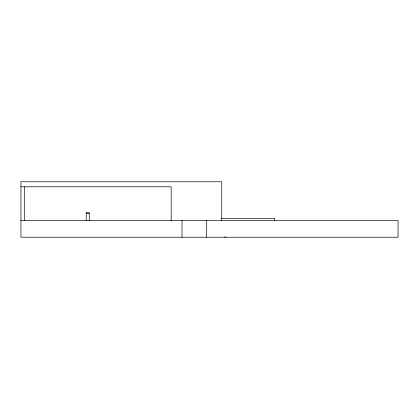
<?xml version="1.0" encoding="UTF-8"?>
<svg xmlns="http://www.w3.org/2000/svg" width="419" height="419" viewBox="0 0 419 419"><rect width="100%" height="100%" fill="white"/><g stroke="black" fill="none" stroke-linecap="round" stroke-linejoin="round"><path stroke-width="0.63" d="M20.95 186.78L171.167 186.78L171.167 220.876M86.22 213.391L89.252 213.391M221.745 218.409L274.749 218.409L274.749 220.404M20.95 220.404L398.05 220.404L398.05 237.227L20.95 237.227L20.95 181.773L221.745 181.773L221.745 220.404M224.694 236.929L225.961 237.227M206.53 220.404L206.53 237.227M182.014 220.404L182.014 237.227M89.252 220.404L89.252 212.501L86.22 212.501L86.22 220.404M24.37 186.78L24.37 220.404"/></g></svg>
